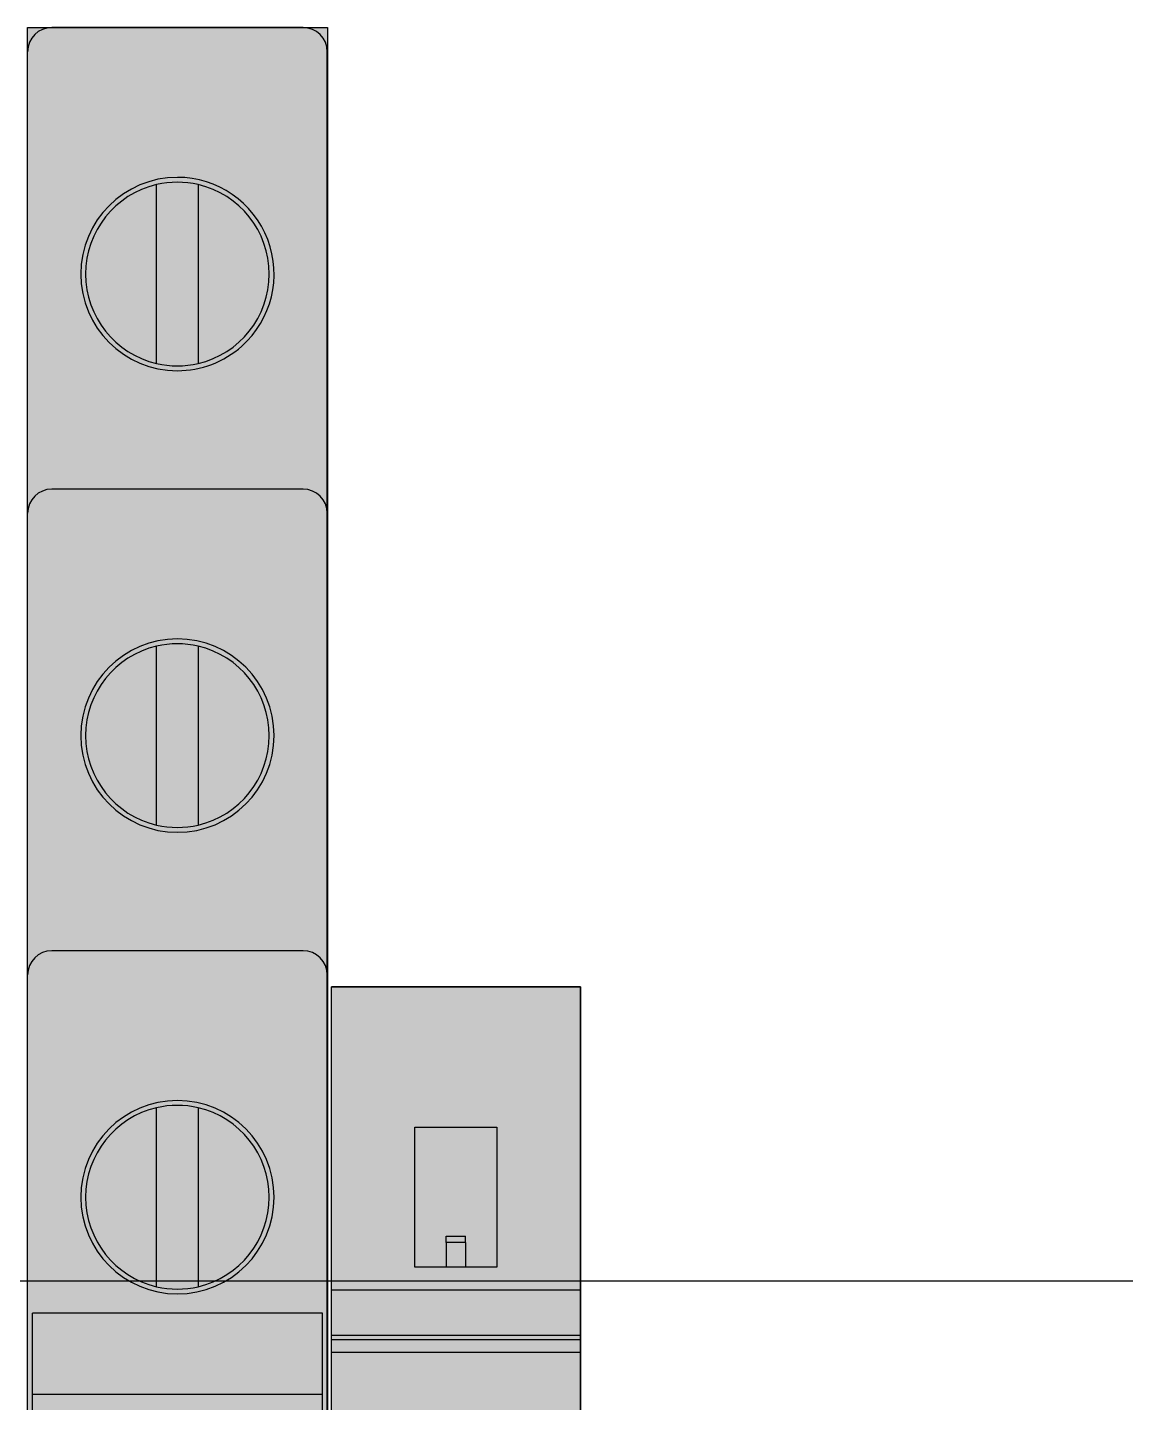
# Model space of a CAD drawing. Extents: x -20 to 2016, y -5898 to 916.
# Drawn here: x 1393.38 to 1416.1, y 655.1 to 683.55 of the extents above; entities that cross this region are included whole.
import ezdxf

# ---------------------------------------------------------------- set-up
doc = ezdxf.new("R2010")
doc.units = 0
for name, color, linetype in [('Default', 7, 'Continuous'), ('DV1_Default', 7, 'Continuous'), ('MAIN-1', 7, 'Continuous'), ('SYMS', 7, 'Continuous')]:
    doc.layers.add(name, color=color, linetype=linetype)

# ---------------------------------------------------------------- blocks, each defined once
blk = doc.blocks.new('clipfix_35_5-select__2', base_point=(-147.547, 71.306))
at = {"color": 7, "linetype": 'Continuous'}
for p, q in [((-147.547, 76.456), (-147.547, 71.306)), ((-141.281, 76.456), (-147.547, 76.456)), ((-141.281, 71.306), (-141.281, 76.456)), ((-140.345, 76.456), (-141.281, 76.456)), ((-140.345, 71.306), (-140.345, 76.456)), ((-140.244, 76.456), (-140.345, 76.456)), ((-140.244, 76.456), (-140.244, 71.306)), ((-139.986, 76.456), (-140.244, 76.456)), ((-139.986, 76.456), (-139.986, 71.306)), ((-132.965, 76.456), (-139.986, 76.456)), ((-144.647, 73.031), (-144.647, 74.731)), ((-144.647, 74.731), (-141.747, 74.731)), ((-141.747, 74.731), (-141.747, 74.081)), ((-142.261, 74.081), (-142.392, 74.081)), ((-142.392, 73.681), (-142.392, 74.081)), ((-142.261, 74.081), (-142.261, 73.681)), ((-142.261, 74.081), (-141.747, 74.081)), ((-141.747, 74.081), (-141.747, 73.681)), ((-142.261, 73.681), (-142.392, 73.681)), ((-142.261, 73.681), (-141.747, 73.681)), ((-141.747, 73.681), (-141.747, 73.031)), ((-141.747, 73.031), (-144.647, 73.031)), ((-141.281, 71.306), (-147.547, 71.306)), ((-140.345, 71.306), (-141.281, 71.306)), ((-140.244, 71.306), (-140.345, 71.306)), ((-139.986, 71.306), (-140.244, 71.306)), ((-132.965, 71.306), (-139.986, 71.306))]:
    blk.add_line(p, q, dxfattribs=at)
blk = doc.blocks.new('SE')
at = {"layer": 'DV1_Default', "color": 7, "linetype": 'Continuous'}
for p, q in [((60.181, 201.883), (54.981, 201.883)), ((54.481, 191.833), (54.481, 201.383)), ((60.681, 191.833), (60.681, 201.383)), ((57.151, 194.933), (57.151, 198.634)), ((58.011, 198.634), (58.011, 194.933)), ((60.181, 192.333), (54.981, 192.333)), ((54.481, 182.283), (54.481, 191.833)), ((60.681, 182.283), (60.681, 191.833)), ((57.151, 185.383), (57.151, 189.084)), ((58.011, 189.084), (58.011, 185.383)), ((60.181, 182.783), (54.981, 182.783)), ((54.481, 174.583), (54.481, 182.283)), ((60.681, 174.583), (60.681, 182.283)), ((57.151, 175.833), (57.151, 179.534)), ((58.011, 179.534), (58.011, 175.833)), ((54.581, 174.783), (54.581, 175.283)), ((60.581, 175.283), (54.581, 175.283)), ((60.581, 174.783), (60.581, 175.283)), ((54.581, 173.608), (54.581, 174.783)), ((60.581, 173.608), (60.581, 174.783)), ((54.481, 174.337), (54.481, 174.583)), ((60.681, 174.337), (60.681, 174.583)), ((54.481, 172.337), (54.481, 174.337)), ((60.681, 172.337), (60.681, 174.337)), ((54.581, 172.679), (54.581, 173.608)), ((54.581, 173.608), (60.581, 173.608)), ((60.581, 172.679), (60.581, 173.608))]:
    blk.add_line(p, q, dxfattribs=at)
for centre, radius, start, end in [((54.981, 201.383), 0.5, 90, 180), ((60.181, 201.383), 0.5, 0, 90), ((57.581, 196.783), 2, 90, 270), ((57.581, 196.783), 1.9, 103.0803, 180), ((57.581, 196.783), 1.9, 76.9197, 103.0803), ((57.581, 196.783), 2, 311.749, 90), ((57.581, 196.783), 1.9, 0, 76.9197), ((57.581, 196.783), 1.9, 180, 256.9197), ((57.581, 196.783), 1.9, 283.0803, 0), ((57.581, 196.783), 2, 270, 311.749), ((57.581, 196.783), 1.9, 256.9197, 283.0803), ((54.981, 191.833), 0.5, 90, 180), ((60.181, 191.833), 0.5, 0, 90), ((57.581, 187.233), 2, 90, 270), ((57.581, 187.233), 2, 270, 90), ((57.581, 187.233), 1.9, 103.0803, 180), ((57.581, 187.233), 1.9, 76.9197, 103.0803), ((57.581, 187.233), 1.9, 0, 76.9197), ((57.581, 187.233), 1.9, 180, 256.9197), ((57.581, 187.233), 1.9, 283.0803, 0), ((57.581, 187.233), 1.9, 256.9197, 283.0803), ((54.981, 182.283), 0.5, 90, 180), ((60.181, 182.283), 0.5, 0, 90), ((57.581, 177.683), 2, 90, 270), ((57.581, 177.683), 1.9, 103.0803, 180), ((57.581, 177.683), 1.9, 76.9197, 103.0803), ((57.581, 177.683), 2, 270, 90), ((57.581, 177.683), 1.9, 0, 76.9197), ((57.581, 177.683), 1.9, 180, 256.9197), ((57.581, 177.683), 1.9, 283.0803, 0), ((57.581, 177.683), 1.9, 256.9197, 283.0803)]:
    blk.add_arc(centre, radius, start, end, dxfattribs=at)

msp = doc.modelspace()

# ---------------------------------------------------------------- hatches: boundary and pattern name
at = {"layer": 'SYMS', "true_color": 0x636466}
h = msp.add_hatch(color=251, dxfattribs=at)
h.dxf.hatch_style = 1
h.paths.add_polyline_path([(1399.586, 683.552), (1393.381, 683.552), (1393.381, 595.709), (1399.586, 595.709)])
h = msp.add_hatch(color=251, dxfattribs=at)
h.dxf.hatch_style = 1
h.paths.add_polyline_path([(1404.821, 663.701), (1399.671, 663.701), (1399.671, 615.101), (1404.821, 615.101)])

# ---------------------------------------------------------------- linework, layer by layer
at = {"layer": 'MAIN-1'}
for p, q in [((1399.586, 665.105), (1399.586, 676.305)), ((1399.586, 655.505), (1399.586, 665.105)), ((1399.586, 640.205), (1399.586, 655.505))]:
    msp.add_line(p, q, dxfattribs=at)
at = {"layer": 'SYMS'}
msp.add_line((1221.214, 657.619), (1466.098, 657.619), dxfattribs=at)
for points in [[(1393.381, 683.552), (1399.586, 683.552), (1399.586, 595.709), (1393.381, 595.709)], [(1393.381, 683.552), (1399.586, 683.552), (1399.586, 595.709), (1393.381, 595.709)], [(1399.671, 663.701), (1404.821, 663.701), (1404.821, 615.101), (1399.671, 615.101)]]:
    msp.add_lwpolyline(points, close=True, dxfattribs=at)

# ---------------------------------------------------------------- block references
at = {"rotation": 270}
msp.add_blockref('clipfix_35_5-select__2', (1399.671, 663.701), dxfattribs=at)
at = {"layer": 'Default'}
msp.add_blockref('SE', (1338.903, 481.668), dxfattribs=at)

doc.saveas('drawing.dxf')
